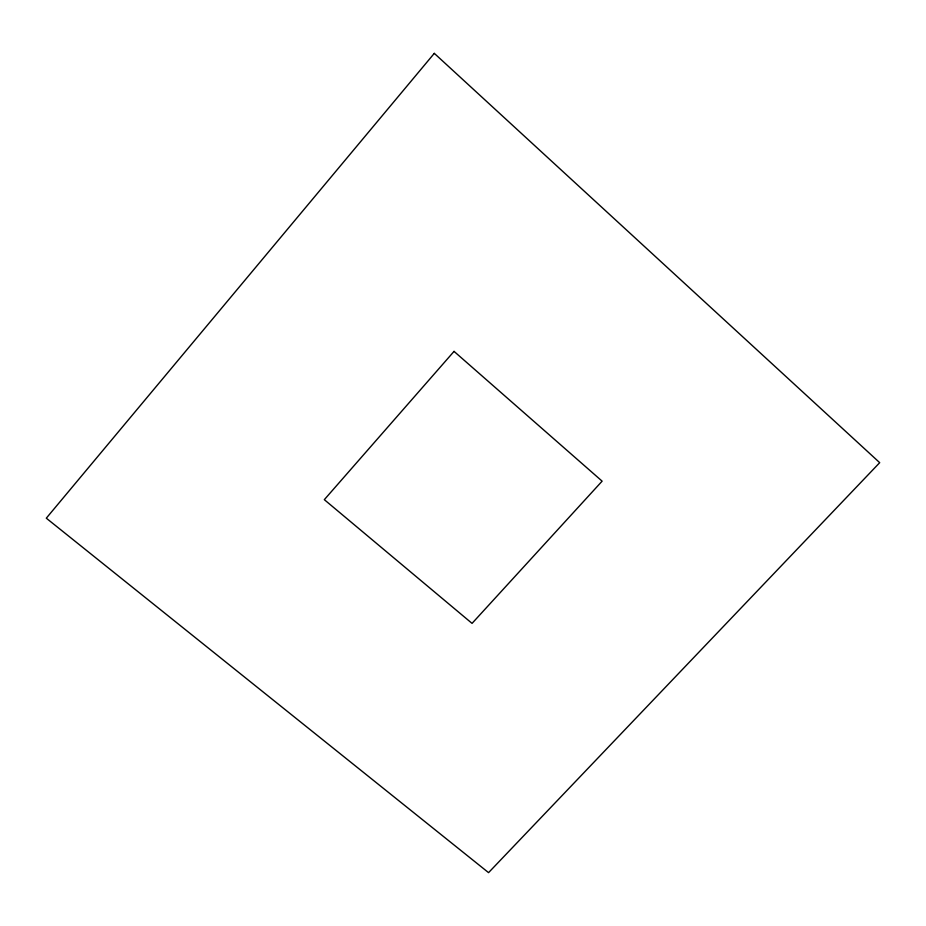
<?xml version="1.0" encoding="UTF-8"?>
<svg xmlns="http://www.w3.org/2000/svg" width="926" height="926" viewBox="0 0 926 926"><rect width="100%" height="100%" fill="white"/><g stroke="black" fill="none" stroke-linecap="round" stroke-linejoin="round"><path stroke-width="1.39" d="M434.294 53.361L46.3 518.19L488.558 872.639L879.7 462.676L434.294 53.361M454.041 351.382L324.32 499.67L472.052 623.383L602.12 481.161L454.041 351.382"/></g></svg>
